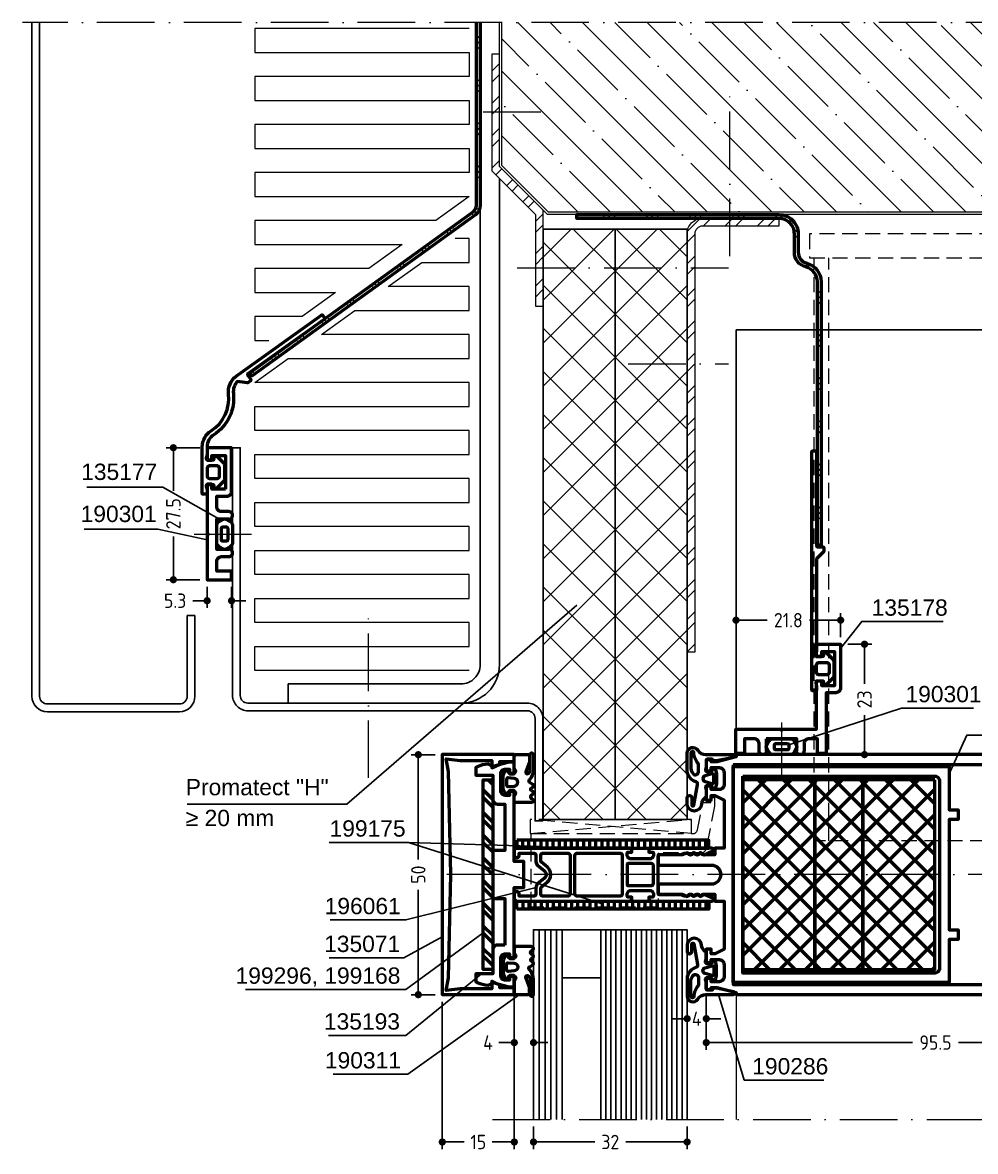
# Model space of a CAD drawing. Header units: millimetres. Extents: x -132 to 172, y -58 to 178.
# Drawn here: x -132.4 to 66.1, y -57.7 to 177.5 of the extents above; entities that cross this region are included whole.
import ezdxf
from ezdxf.enums import TextEntityAlignment as Align

# ---------------------------------------------------------------- set-up
doc = ezdxf.new("R2010")
doc.units = ezdxf.units.MM
for name, pattern in [('ACAD_ISO10W100', [18, 12, -3, 0, -3]), ('AUSGEZOGEN', [0]), ('HIDDEN2', [4.7625, 3.175, -1.5875])]:
    doc.linetypes.add(name, pattern=pattern)
doc.layers.get('0').update_dxf_attribs({"linetype": 'CONTINUOUS'})
doc.layers.get('DEFPOINTS').update_dxf_attribs({"linetype": 'CONTINUOUS'})
for name, color, linetype, lineweight in [('AM_5', 3, 'CONTINUOUS', 25), ('AM_C', 50, 'CONTINUOUS', 50), ('AM_S', 80, 'CONTINUOUS', 50), ('Cent3', 70, 'ACAD_ISO10W100', 18), ('CHide3', 70, 'HIDDEN2', 18), ('Cont2', 2, 'CONTINUOUS', 25), ('Cont3', 70, 'CONTINUOUS', 18), ('Cont4', 10, 'AUSGEZOGEN', 13), ('Cont_ST', 70, 'CONTINUOUS', 18)]:
    doc.layers.add(name, color=color, linetype=linetype, lineweight=lineweight)
doc.styles.add('HBS_DIMTEXTSTYLE', font='isocp.shx')
doc.styles.add('SWISSL', font='swissl.ttf')
doc.dimstyles.new('Konstruktionsschnitt 1-1$0', dxfattribs={"dimtxt": 3, "dimasz": 1.5, "dimexe": 1.5, "dimexo": 1.5, "dimgap": 1.5, "dimtad": 0, "dimdsep": 46, "dimtxsty": 'HBS_DIMTEXTSTYLE', "dimblk": 'PUNKT', "dimcen": 0, "dimclrd": 3, "dimclre": 3, "dimclrt": 2, "dimadec": 1, "dimazin": 2, "dimtfac": 0.7, "dimtofl": 0, "dimtmove": 0, "dimatfit": 3, "dimfxl": 0, "dimtolj": 1, "dimtzin": 0, "dimarcsym": 0})
pattern_1 = [(315, (0, 0), (4.49013, 4.49013), []), (315, (0.561, 0.561), (4.49013, 4.49013), []), (315, (1.1225, 1.1225), (4.49013, 4.49013), [])]
pattern_2 = [(45, (0, 0), (-3.3676, 3.3676), []), (45, (2.245, 0), (-3.3676, 3.3676), [])]

# ---------------------------------------------------------------- blocks, each defined once
blk = doc.blocks.new('PUNKT')
at = {"color": 0, "linetype": 'Continuous'}
blk.add_line((-0.5, 0), (-1, 0), dxfattribs=at)
at = {"color": 0, "linetype": 'Continuous', "const_width": 0.5}
blk.add_lwpolyline([(-0.25, 0, 1), (0.25, 0, 1)], format="xyb", close=True, dxfattribs=at)
blk = doc.blocks.new('*D14')
at = {"layer": 'AM_5', "color": 3, "lineweight": -2, "transparency": 16777216}
for p, q in [((39.49, 48), (44.46, 48)), ((42.96, 46.5), (42.96, 39.75)), ((42.96, 26.5), (42.96, 33.25)), ((39.49, 25), (44.46, 25))]:
    blk.add_line(p, q, dxfattribs=at)
at = {"layer": 'DEFPOINTS', "color": 0, "transparency": 16777216}
for p in [(37.99, 48), (37.99, 25), (42.96, 25)]:
    blk.add_point(p, dxfattribs=at)
at = {"layer": 'AM_5', "color": 3, "lineweight": -2, "transparency": 16777216, "xscale": 1.5, "yscale": 1.5, "zscale": 1.5}
for p, rotation in [((42.96, 48), 90), ((42.96, 25), 270)]:
    blk.add_blockref('PUNKT', p, dxfattribs=dict(at, rotation=rotation))
at = {"layer": 'AM_5', "color": 2, "transparency": 16777216, "insert": (42.96, 36.5), "char_height": 3, "attachment_point": 5, "rotation": 90, "style": 'HBS_DIMTEXTSTYLE'}
blk.add_mtext('\\A1;23', dxfattribs=at)
blk = doc.blocks.new('*D15')
at = {"layer": 'AM_5', "color": 3, "lineweight": -2, "transparency": 16777216}
for p, q in [((16.19, 31.8), (16.19, 54.5)), ((37.99, 49.5), (37.99, 54.5)), ((17.69, 53), (22.7, 53)), ((36.49, 53), (31.47, 53))]:
    blk.add_line(p, q, dxfattribs=at)
at = {"layer": 'DEFPOINTS', "color": 0, "transparency": 16777216}
for p in [(37.99, 53), (37.99, 48), (16.19, 30.3)]:
    blk.add_point(p, dxfattribs=at)
at = {"layer": 'AM_5', "color": 3, "lineweight": -2, "transparency": 16777216, "xscale": 1.5, "yscale": 1.5, "zscale": 1.5, "rotation": 180}
blk.add_blockref('PUNKT', (16.19, 53), dxfattribs=at)
at = {"layer": 'AM_5', "color": 3, "lineweight": -2, "transparency": 16777216, "xscale": 1.5, "yscale": 1.5, "zscale": 1.5}
blk.add_blockref('PUNKT', (37.99, 53), dxfattribs=at)
at = {"layer": 'AM_5', "color": 2, "transparency": 16777216, "insert": (27.09, 53), "char_height": 3, "attachment_point": 5, "style": 'HBS_DIMTEXTSTYLE'}
blk.add_mtext('\\A1;21.8', dxfattribs=at)
blk = doc.blocks.new('*D17')
at = {"layer": 'AM_5', "color": 3, "lineweight": -2, "transparency": 16777216}
for p, q in [((6, -25.27), (6, -31.51)), ((10, -25.27), (10, -31.51)), ((4.5, -30.01), (3, -30.01)), ((11.5, -30.01), (13, -30.01))]:
    blk.add_line(p, q, dxfattribs=at)
at = {"layer": 'DEFPOINTS', "color": 0, "transparency": 16777216}
for p in [(6, -23.77), (10, -23.77), (6, -30.01)]:
    blk.add_point(p, dxfattribs=at)
at = {"layer": 'AM_5', "color": 3, "lineweight": -2, "transparency": 16777216, "xscale": 1.5, "yscale": 1.5, "zscale": 1.5}
blk.add_blockref('PUNKT', (6, -30.01), dxfattribs=at)
at = {"layer": 'AM_5', "color": 3, "lineweight": -2, "transparency": 16777216, "xscale": 1.5, "yscale": 1.5, "zscale": 1.5, "rotation": 180}
blk.add_blockref('PUNKT', (10, -30.01), dxfattribs=at)
at = {"layer": 'AM_5', "color": 2, "transparency": 16777216, "insert": (8, -30.01), "char_height": 3, "attachment_point": 5, "style": 'HBS_DIMTEXTSTYLE'}
blk.add_mtext('\\A1;4', dxfattribs=at)
blk = doc.blocks.new('*D18')
at = {"layer": 'AM_5', "color": 3, "lineweight": -2, "transparency": 16777216}
for p, q in [((-30, -24.9), (-30, -36.49)), ((-26, -24.9), (-26, -36.49)), ((-31.5, -34.99), (-33.22, -34.99)), ((-24.5, -34.99), (-23, -34.99))]:
    blk.add_line(p, q, dxfattribs=at)
at = {"layer": 'DEFPOINTS', "color": 0, "transparency": 16777216}
for p in [(-30, -23.4), (-26, -23.4), (-26, -34.99)]:
    blk.add_point(p, dxfattribs=at)
at = {"layer": 'AM_5', "color": 3, "lineweight": -2, "transparency": 16777216, "xscale": 1.5, "yscale": 1.5, "zscale": 1.5}
blk.add_blockref('PUNKT', (-30, -34.99), dxfattribs=at)
at = {"layer": 'AM_5', "color": 3, "lineweight": -2, "transparency": 16777216, "xscale": 1.5, "yscale": 1.5, "zscale": 1.5, "rotation": 180}
blk.add_blockref('PUNKT', (-26, -34.99), dxfattribs=at)
at = {"layer": 'AM_5', "color": 2, "transparency": 16777216, "insert": (-35.47, -34.99), "char_height": 3, "attachment_point": 5, "style": 'HBS_DIMTEXTSTYLE'}
blk.add_mtext('\\A1;4', dxfattribs=at)
blk = doc.blocks.new('*D19')
at = {"layer": 'AM_5', "color": 3, "lineweight": -2, "transparency": 16777216}
for p, q in [((-30, -24.9), (-30, -57.2)), ((-45, -26.51), (-45, -57.2)), ((-43.5, -55.7), (-40.41, -55.7)), ((-31.5, -55.7), (-34.59, -55.7))]:
    blk.add_line(p, q, dxfattribs=at)
at = {"layer": 'DEFPOINTS', "color": 0, "transparency": 16777216}
for p in [(-30, -23.4), (-45, -25.01), (-30, -55.7)]:
    blk.add_point(p, dxfattribs=at)
at = {"layer": 'AM_5', "color": 3, "lineweight": -2, "transparency": 16777216, "xscale": 1.5, "yscale": 1.5, "zscale": 1.5, "rotation": 180}
blk.add_blockref('PUNKT', (-45, -55.7), dxfattribs=at)
at = {"layer": 'AM_5', "color": 3, "lineweight": -2, "transparency": 16777216, "xscale": 1.5, "yscale": 1.5, "zscale": 1.5}
blk.add_blockref('PUNKT', (-30, -55.7), dxfattribs=at)
at = {"layer": 'AM_5', "color": 2, "transparency": 16777216, "insert": (-37.5, -55.7), "char_height": 3, "attachment_point": 5, "style": 'HBS_DIMTEXTSTYLE'}
blk.add_mtext('\\A1;15', dxfattribs=at)
blk = doc.blocks.new('*D20')
at = {"layer": 'AM_5', "color": 3, "lineweight": -2, "transparency": 16777216}
for p, q in [((-26, -52.5), (-26, -57.2)), ((6, -52.5), (6, -57.2)), ((-24.5, -55.7), (-13.24, -55.7)), ((4.5, -55.7), (-6.76, -55.7))]:
    blk.add_line(p, q, dxfattribs=at)
at = {"layer": 'DEFPOINTS', "color": 0, "transparency": 16777216}
for p in [(-26, -51), (6, -51), (6, -55.7)]:
    blk.add_point(p, dxfattribs=at)
at = {"layer": 'AM_5', "color": 3, "lineweight": -2, "transparency": 16777216, "xscale": 1.5, "yscale": 1.5, "zscale": 1.5, "rotation": 180}
blk.add_blockref('PUNKT', (-26, -55.7), dxfattribs=at)
at = {"layer": 'AM_5', "color": 3, "lineweight": -2, "transparency": 16777216, "xscale": 1.5, "yscale": 1.5, "zscale": 1.5}
blk.add_blockref('PUNKT', (6, -55.7), dxfattribs=at)
at = {"layer": 'AM_5', "color": 2, "transparency": 16777216, "insert": (-10, -55.7), "char_height": 3, "attachment_point": 5, "style": 'HBS_DIMTEXTSTYLE'}
blk.add_mtext('\\A1;32', dxfattribs=at)
blk = doc.blocks.new('*U9')
for p, q in [((0, 30.94), (39.5, 30.94)), ((0, 29.88), (39.5, 29.88)), ((0, 28.82), (39.5, 28.82)), ((0, 27.76), (39.5, 27.76)), ((0, 26.71), (39.5, 26.71)), ((0, 25.65), (39.5, 25.65)), ((0, 24.59), (39.5, 24.59)), ((0, 23.53), (39.5, 23.53)), ((0, 22.47), (39.5, 22.47)), ((0, 21.41), (39.5, 21.41)), ((0, 20.35), (39.5, 20.35)), ((0, 19.29), (39.5, 19.29)), ((0, 18.24), (39.5, 18.24)), ((0, 17.18), (39.5, 17.18)), ((0, 16.12), (39.5, 16.12)), ((0, 15.06), (39.5, 15.06)), ((0, 4.8), (39.5, 4.8)), ((0, 3.6), (39.5, 3.6)), ((0, 2.4), (39.5, 2.4)), ((0, 1.2), (39.5, 1.2))]:
    blk.add_line(p, q)
for points in [[(39.5, 14), (0, 14), (0, 32), (39.5, 32)], [(39.5, 0), (0, 0), (0, 6), (39.5, 6)]]:
    blk.add_lwpolyline(points)
blk.add_lwpolyline([(0, 6), (0, 14), (10, 14), (10, 6)], close=True)
blk = doc.blocks.new('*D21')
at = {"layer": 'AM_5', "color": 3, "lineweight": -2, "transparency": 16777216}
for p, q in [((10, -25.4), (10, -36.49)), ((105.5, -26.5), (105.5, -36.49)), ((11.5, -34.99), (52.98, -34.99)), ((104, -34.99), (62.52, -34.99))]:
    blk.add_line(p, q, dxfattribs=at)
at = {"layer": 'DEFPOINTS', "color": 0, "transparency": 16777216}
for p in [(10, -23.9), (105.5, -25), (10, -34.99)]:
    blk.add_point(p, dxfattribs=at)
at = {"layer": 'AM_5', "color": 3, "lineweight": -2, "transparency": 16777216, "xscale": 1.5, "yscale": 1.5, "zscale": 1.5, "rotation": 180}
blk.add_blockref('PUNKT', (10, -34.99), dxfattribs=at)
at = {"layer": 'AM_5', "color": 3, "lineweight": -2, "transparency": 16777216, "xscale": 1.5, "yscale": 1.5, "zscale": 1.5}
blk.add_blockref('PUNKT', (105.5, -34.99), dxfattribs=at)
at = {"layer": 'AM_5', "color": 2, "transparency": 16777216, "insert": (57.75, -34.99), "char_height": 3, "attachment_point": 5, "style": 'HBS_DIMTEXTSTYLE'}
blk.add_mtext('\\A1;95.5', dxfattribs=at)
blk = doc.blocks.new('*D22')
at = {"layer": 'AM_5', "color": 3, "lineweight": -2, "transparency": 16777216}
for p, q in [((-46.5, 24.98), (-51.5, 24.98)), ((-50, 23.48), (-50, 3.14)), ((-50, -23.51), (-50, -3.17)), ((-46.5, -25.01), (-51.5, -25.01))]:
    blk.add_line(p, q, dxfattribs=at)
at = {"layer": 'DEFPOINTS', "color": 0, "transparency": 16777216}
for p in [(-45, 24.98), (-50, -25.01), (-45, -25.01)]:
    blk.add_point(p, dxfattribs=at)
at = {"layer": 'AM_5', "color": 3, "lineweight": -2, "transparency": 16777216, "xscale": 1.5, "yscale": 1.5, "zscale": 1.5}
for p, rotation in [((-50, 24.98), 90), ((-50, -25.01), 270)]:
    blk.add_blockref('PUNKT', p, dxfattribs=dict(at, rotation=rotation))
at = {"layer": 'AM_5', "color": 2, "transparency": 16777216, "insert": (-50, -0.01), "char_height": 3, "attachment_point": 5, "rotation": 90, "style": 'HBS_DIMTEXTSTYLE'}
blk.add_mtext('\\A1;50', dxfattribs=at)
blk = doc.blocks.new('WI135178')
blk.add_lwpolyline([(6.3, -3.3), (6.3, -0.75), (6.44, -0.75), (6.52, -0.44), (5.93, -0.1, 0.57735), (4.8, -0.75), (4.8, -2.3, -0.414214), (3.8, -3.3), (1.8, -3.3), (1.8, -0.2), (0, -0.2), (0, -5.3), (9.3, -5.3), (9.5, -5.1), (9.7, -5.3), (16.8, -5.3), (16.8, -15.4), (17.8, -15.4), (17.8, -14.4), (20.6, -14.4), (20.6, -21.4), (17.8, -21.4), (17.8, -20.4), (16.8, -20.4), (16.8, -23), (21.8, -23), (21.8, -13.9, 0.414214), (20.8, -12.9), (18.8, -12.9), (18.8, -0.2), (17, -0.2), (17, -3.3), (15.19, -3.3, -0.414214), (14.19, -2.3), (14.19, -0.75, 0.57735), (13.07, -0.1), (12.47, -0.44), (12.55, -0.75), (12.69, -0.75), (12.69, -3.3), (6.3, -3.3)], format="xyb", close=True)
blk = doc.blocks.new('WI190301')
for points in [[(0, -1.76, -0.267949), (-0.5, -2.63), (-1.4, -3.13, -0.267949), (-1.9, -3.13), (-2.8, -2.63, -0.267949), (-3.3, -1.76), (-3.3, 1.76, -0.267949), (-2.8, 2.63), (-1.9, 3.13, -0.267949), (-1.4, 3.13), (-0.5, 2.63, -0.267949), (0, 1.76), (0, -1.76)], [(-1, -1.2, -0.414214), (-1.3, -1.5), (-2, -1.5, -0.414214), (-2.3, -1.2), (-2.3, 1.2, -0.414214), (-2, 1.5), (-1.3, 1.5, -0.414214), (-1, 1.2), (-1, -1.2)]]:
    blk.add_lwpolyline(points, format="xyb", close=True)
blk = doc.blocks.new('B-WI196061')
for points in [[(-5.5, -6, -0.414214), (-5, -5.5), (-4.7, -5.5), (-4.7, -6.2, 0.414214), (-4.4, -6.5), (-4.1, -6.5, 0.414214), (-3.3, -5.7), (-3.3, -1.8, 0.414214), (-4.1, -1), (-4.4, -1, 0.414214), (-4.7, -1.3), (-4.7, -2), (-5, -2, -0.414214), (-5.5, -1.5), (-5.5, 11.2, -0.803179), (-4.93, 11.33), (-4.12, 9.58, -0.314902), (-4.16, 9.36), (-4.44, 9.08, 0.198912), (-4.5, 8.93), (-4.5, 8.67, 0.198912), (-4.44, 8.52), (-4.16, 8.24, -0.414214), (-4.16, 7.96), (-4.44, 7.68, 0.198912), (-4.5, 7.53), (-4.5, 7.27, 0.198912), (-4.44, 7.12), (-4.16, 6.84, -0.414214), (-4.16, 6.56), (-4.44, 6.28, 0.198912), (-4.5, 6.13), (-4.5, 5.56, 0.087489), (-4.49, 5.49), (-4.2, 4.7), (-4.2, 0.3, 0.414214), (-3.9, 0), (3.9, 0, 0.414214), (4.2, 0.3), (4.2, 4.7), (4.49, 5.49, 0.087489), (4.5, 5.56), (4.5, 6.13, 0.198912), (4.44, 6.28), (4.16, 6.56, -0.414214), (4.16, 6.84), (4.44, 7.12, 0.198912), (4.5, 7.27), (4.5, 7.53, 0.198912), (4.44, 7.68), (4.16, 7.96, -0.414214), (4.16, 8.24), (4.44, 8.52, 0.198912), (4.5, 8.67), (4.5, 8.93, 0.198912), (4.44, 9.08), (4.16, 9.36, -0.314902), (4.12, 9.58), (4.93, 11.33, -0.803179), (5.5, 11.2), (5.5, -1.5, -0.414214), (5, -2), (4.7, -2), (4.7, -1.3, 0.414214), (4.4, -1), (4.1, -1, 0.414214), (3.3, -1.8), (3.3, -5.7, 0.414214), (4.1, -6.5), (4.4, -6.5, 0.414214), (4.7, -6.2), (4.7, -5.5), (5, -5.5, -0.414214), (5.5, -6), (5.5, -29.5, -0.414214), (5, -30), (4, -30, -1), (4, -29), (4.5, -29), (4.5, -26, 0.414214), (4, -25.5), (2.72, -25.5, -0.221695), (1.95, -25.14), (0.77, -23.73, 0.466308), (-0.77, -23.73), (-1.95, -25.14, -0.221695), (-2.72, -25.5), (-4, -25.5, 0.414214), (-4.5, -26), (-4.5, -29), (-4, -29, -1), (-4, -30), (-5, -30, -0.414214), (-5.5, -29.5), (-5.5, -6)], [(-2.3, -1.5, -0.414214), (-1.8, -1), (1.8, -1, -0.414214), (2.3, -1.5), (2.3, -6.3, -0.414214), (2.1, -6.5), (-2.1, -6.5, -0.414214), (-2.3, -6.3), (-2.3, -1.5)], [(-4.5, -16.87, 0.414214), (-4, -17.37), (4, -17.37, 0.414214), (4.5, -16.87), (4.5, -8, 0.414214), (4, -7.5), (-4, -7.5, 0.414214), (-4.5, -8), (-4.5, -16.87)], [(-4.5, -24, 0.414214), (-4, -24.5), (-2.95, -24.5, 0.221695), (-2.57, -24.32), (-1.53, -23.09, -0.466308), (1.53, -23.09), (2.57, -24.32, 0.221695), (2.95, -24.5), (4, -24.5, 0.414214), (4.5, -24), (4.5, -18.87, 0.414214), (4, -18.37), (-4, -18.37, 0.414214), (-4.5, -18.87), (-4.5, -24)]]:
    blk.add_lwpolyline(points, format="xyb", close=True)
blk = doc.blocks.new('WI196061')
blk.add_blockref('B-WI196061', (0, 0))
blk = doc.blocks.new('B-WI190286')
for points in [[(-10.2, 0.3, -0.753068), (-7.98, 0.94, 0.258199), (-6.29, 0), (-0.58, 0, -0.903019), (-0.52, -0.6), (-4.06, -1.33), (-4.88, -1.33), (-4.88, -1.13, 0.414214), (-5.08, -0.93), (-5.9, -0.93, 0.414214), (-6.2, -1.23), (-6.2, -2.62), (-6.39, -3.13, 0.520567), (-6.2, -3.4), (-5.2, -3.4, 0.414214), (-4.9, -3.1), (-4.9, -2.95, -0.700208), (-4.55, -2.82), (-4.45, -2.94, -0.176327), (-4.1, -3.9), (-4.1, -6.1, -0.176327), (-4.45, -7.06), (-4.55, -7.18, -0.700207), (-4.9, -7.05), (-4.9, -6.9, 0.414214), (-5.2, -6.6), (-6.2, -6.6, 0.520567), (-6.39, -6.87), (-6.2, -7.39), (-6.2, -8.7, -0.369491), (-6.45, -9, 0.226152), (-7.2, -10.33, -0.974179), (-10.2, -10.25), (-10.2, -9.03, -1), (-9.2, -9.03), (-9.2, -10.55, 0.999969), (-8.8, -10.55), (-8.06, -6.29, 0.508721), (-8.3, -5.69, -0.325108), (-10.2, -3.26), (-10.2, 0.3)], [(-7.8, -2.17, 0.170885), (-7.91, -1.86, -0.152142), (-8.8, 0.4, 1), (-9.4, 0.4), (-9.4, -2.9, 0.241981), (-8.77, -4.14, 0.537319), (-7.8, -3.5), (-7.8, -2.17)], [(-6.44, -5.6), (-4.98, -5.99, 0.493145), (-4.6, -5.7), (-4.6, -4.3, 0.493145), (-4.98, -4.01), (-6.44, -4.4, 0.767327), (-6.44, -5.6)]]:
    blk.add_lwpolyline(points, format="xyb", close=True)
blk = doc.blocks.new('WI190286')
blk.add_blockref('B-WI190286', (0, 0))
blk = doc.blocks.new('WI135177')
blk.add_lwpolyline([(1.5, -8.6), (4.3, -8.6), (4.3, -7.6), (5.3, -7.6), (5.3, -17.8), (5.1, -18), (5.3, -18.2), (5.3, -27.49), (0.2, -27.49), (0.2, -25.69), (3.3, -25.69), (3.3, -23.69, 0.414214), (2.3, -22.69), (0.75, -22.69, -0.57735), (0.1, -21.57), (0.44, -20.97), (0.75, -21.05), (0.75, -21.19), (3.3, -21.19), (3.3, -14.8), (0.75, -14.8), (0.75, -14.94), (0.44, -15.02), (0.1, -14.42, -0.57735), (0.75, -13.3), (2.3, -13.3, 0.414214), (3.3, -12.3), (3.3, -10.1), (1.2, -10.1, -0.414214), (0.2, -9.1), (0.2, 0), (5.3, 0), (5.3, -2.6), (4.3, -2.6), (4.3, -1.6), (1.5, -1.6), (1.5, -8.6)], format="xyb", close=True)
blk = doc.blocks.new('WI190311')
for points in [[(0, 0.3, 0.414214), (0.3, 0), (2.8, 0, 0.414214), (3.2, 0.4), (3.2, 1.54), (2.42, 3.59, -0.786113), (2.9, 3.92, -0.262074), (3.28, 3.28), (3.28, 0, 1), (4, 0), (4, 3.17, 0.174474), (3.15, 5.24, -0.57735), (3.15, 5.76), (3.8, 6.14, 0.57735), (3.8, 6.83), (3.55, 6.97, -0.57735), (3.55, 7.49), (3.8, 7.64, 0.57735), (3.8, 8.33), (3.6, 8.45, -0.56351), (3.59, 9.13), (3.8, 9.25, 0.767327), (3.6, 10), (0.3, 10, 0.414214), (0, 9.7), (0, 8.57, 0.267949), (0.1, 8.4, -0.767327), (-0.1, 7.65), (-0.9, 7.65, -0.414214), (-1.3, 8.05, 0.592453), (-1.61, 8.22, 0.255924), (-2.3, 6.95), (-2.3, 4.55, 0.255924), (-1.61, 3.28, 0.592453), (-1.3, 3.45, -0.414214), (-0.9, 3.85), (-0.1, 3.85, -0.767327), (0.1, 3.1, 0.267949), (0, 2.93), (0, 0.3)], [(-0.03, 4.95), (-1.28, 4.85, -0.438367), (-1.6, 5.15), (-1.6, 6.35, -0.438367), (-1.28, 6.65), (-0.03, 6.55, -0.921414), (-0.03, 4.95)]]:
    blk.add_lwpolyline(points, format="xyb", close=True)
blk = doc.blocks.new('WI135193')
blk.add_lwpolyline([(-2, -14.7), (-3.5, -14.7, 0.414214), (-4.5, -15.7), (-4.5, -20.7), (-8, -20.7), (-8, -22.3), (-7.73, -22.44, 0.116424), (-5.5, -23), (-5.37, -23), (-4.47, -22.49), (-1.06, -23.4), (0, -23.4), (0, -21), (-1, -21), (-1, -22), (-1.8, -22, -0.414214), (-2.8, -21), (-2.8, -17.5, -0.414214), (-1.8, -16.5), (-1, -16.5), (-1, -17.5), (0, -17.5), (0, -2.7), (2, -2.7), (2, 2.7), (0, 2.7), (0, 17.5), (-1, 17.5), (-1, 16.5), (-1.8, 16.5, -0.414214), (-2.8, 17.5), (-2.8, 21, -0.414214), (-1.8, 22), (-1, 22), (-1, 21), (0, 21), (0, 23.4), (-1.06, 23.4), (-4.47, 22.49), (-5.37, 23), (-5.5, 23, 0.116424), (-7.73, 22.44), (-8, 22.3), (-8, 20.7), (-4.5, 20.7), (-4.5, 15.7, 0.414214), (-3.5, 14.7), (-2, 14.7), (-2, 5), (-4.5, 5), (-4.5, 0.2), (-4.3, 0), (-4.5, -0.2), (-4.5, -5), (-2, -5), (-2, -14.7)], format="xyb", close=True)
blk = doc.blocks.new('B-WI13')
blk.add_lwpolyline([(16.2, 25), (16.2, 24.55), (12.29, 23.5), (11, 23.5), (11, 23.9), (10, 23.9), (10, 21.5), (11, 21.5), (11, 22.3), (12.7, 22.3, -0.414214), (13.7, 21.3), (13.7, 18.7, -0.414214), (12.7, 17.7), (11, 17.7), (11, 18.5), (10, 18.5), (10, 15.5), (11, 15.5), (11, 16.5), (11.8, 16.5), (13.7, 15.5), (13.7, 5.5), (11.8, 5.5), (11.8, 4.1), (9.28, 4.1), (8.8, 4.58), (8.32, 4.1), (7.88, 4.1), (7.4, 4.58), (6.92, 4.1), (6.48, 4.1), (6.05, 4.54), (5, 4.1), (0, 4.1), (0, 2), (11, 2, -1), (11, -2), (0, -2), (0, -4.1), (5, -4.1), (6.05, -4.54), (6.48, -4.1), (6.92, -4.1), (7.4, -4.58), (7.88, -4.1), (8.32, -4.1), (8.8, -4.58), (9.28, -4.1), (11.8, -4.1), (11.8, -5.5), (13.7, -5.5), (13.7, -15.5), (11.8, -16.5), (11, -16.5), (11, -15.5), (10, -15.5), (10, -18.5), (11, -18.5), (11, -17.7), (12.7, -17.7, -0.414214), (13.7, -18.7), (13.7, -21.3, -0.414214), (12.7, -22.3), (11, -22.3), (11, -21.5), (10, -21.5), (10, -23.9), (11, -23.9), (11, -23.5), (12.29, -23.5), (16.2, -24.55), (16.2, -25), (105.5, -25), (105.5, 25), (16.2, 25)], format="xyb", close=True)
blk.add_lwpolyline([(15.6, 22.9), (15.6, -22.9), (103.5, -22.9), (103.5, 22.9), (15.6, 22.9)], close=True)
blk = doc.blocks.new('WI196068')
h = blk.add_hatch()
h.set_pattern_fill('ANSI32', color=256, scale=0.35, style=0)
h.paths.add_polyline_path([(-19.75, -4.5), (19.75, -4.5), (19.75, -6.5), (-19.75, -6.5)])
blk.add_lwpolyline([(-19.75, -4.5), (19.75, -4.5), (19.75, -6.5), (-19.75, -6.5), (-19.75, -4.5)])
blk = doc.blocks.new('WI199180')
blk.add_lwpolyline([(-22.5, 0), (-22.5, 45), (-13.5, 45), (-13.5, 46.9), (-11.5, 46.9), (-11.5, 45), (11.5, 45), (11.5, 46.9), (13.5, 46.9), (13.5, 45), (22.5, 45), (22.5, 0), (-22.5, 0)], close=True)
blk.add_lwpolyline([(-20.5, 2), (-20.5, 42, -0.414214), (-19.5, 43), (19.5, 43, -0.414214), (20.5, 42), (20.5, 2), (-20.5, 2)], format="xyb", close=True)
blk = doc.blocks.new('WI135071')
blk.add_lwpolyline([(-13.2, 0), (-13.7, 21.51), (-14.17, 24.15), (-11.34, 23.8), (-4.7, 23.8), (-4.7, 22.23), (-3, 23.02), (-3, 23.6), (0, 23.6), (0, 25), (-15, 25), (-15, -25), (0, -25), (0, -23.6), (-3, -23.6), (-3, -23.02), (-4.7, -22.23), (-4.7, -23.8), (-11.34, -23.8), (-14.17, -24.15), (-13.7, -21.51), (-13.2, 0)], close=True)
blk = doc.blocks.new('*X28')
at = {"color": 0}
for p, q in [((1.27, 0), (1.27, 1.7)), ((2.54, 0), (2.54, 1.7)), ((3.81, 0), (3.81, 1.7)), ((5.08, 0), (5.08, 1.7)), ((6.35, 0), (6.35, 1.7)), ((7.62, 0), (7.62, 1.7)), ((8.89, 0), (8.89, 1.7)), ((10.16, 0), (10.16, 1.7)), ((11.43, 0), (11.43, 1.7)), ((12.7, 0), (12.7, 1.7)), ((13.97, 0), (13.97, 1.7)), ((15.24, 0), (15.24, 1.7)), ((16.51, 0), (16.51, 1.7)), ((17.78, 0), (17.78, 1.7)), ((19.05, 0), (19.05, 1.7)), ((20.32, 0), (20.32, 1.7)), ((21.59, 0), (21.59, 1.7)), ((22.86, 0), (22.86, 1.7)), ((24.13, 0), (24.13, 1.7)), ((25.4, 0), (25.4, 1.7)), ((26.67, 0), (26.67, 1.7)), ((27.94, 0), (27.94, 1.7)), ((29.21, 0), (29.21, 1.7)), ((30.48, 0), (30.48, 1.7)), ((31.75, 0), (31.75, 1.7)), ((33.02, 0), (33.02, 1.7)), ((34.29, 0), (34.29, 1.7)), ((35.56, 0), (35.56, 1.7)), ((36.83, 0), (36.83, 1.7)), ((38.1, 0), (38.1, 1.7)), ((39.37, 0), (39.37, 1.7))]:
    blk.add_line(p, q, dxfattribs=at)
blk = doc.blocks.new('WI199175')
blk.add_lwpolyline([(0, 1.7), (0, 0), (40, 0), (40, 1.7)], close=True)
at = {"linetype": 'CONTINUOUS'}
blk.add_blockref('*X28', (0, 0), dxfattribs=at)
blk = doc.blocks.new('*D32')
at = {"layer": 'AM_5', "color": 3, "lineweight": -2, "transparency": 16777216}
for p, q in [((-95.5, 88.93), (-102.53, 88.93)), ((-101.03, 87.43), (-101.03, 79.93)), ((-101.03, 62.94), (-101.03, 70.43)), ((-95.5, 61.44), (-102.53, 61.44))]:
    blk.add_line(p, q, dxfattribs=at)
at = {"layer": 'DEFPOINTS', "color": 0, "transparency": 16777216}
for p in [(-101.03, 88.93), (-94, 88.93), (-94, 61.44)]:
    blk.add_point(p, dxfattribs=at)
at = {"layer": 'AM_5', "color": 3, "lineweight": -2, "transparency": 16777216, "xscale": 1.5, "yscale": 1.5, "zscale": 1.5}
for p, rotation in [((-101.03, 88.93), 90), ((-101.03, 61.44), 270)]:
    blk.add_blockref('PUNKT', p, dxfattribs=dict(at, rotation=rotation))
at = {"layer": 'AM_5', "color": 2, "transparency": 16777216, "insert": (-101.03, 75.18), "char_height": 3, "attachment_point": 5, "rotation": 90, "style": 'HBS_DIMTEXTSTYLE'}
blk.add_mtext('\\A1;27.5', dxfattribs=at)
blk = doc.blocks.new('*D33')
at = {"layer": 'AM_5', "color": 3, "lineweight": -2, "transparency": 16777216}
for p, q in [((-94, 59.94), (-94, 55.56)), ((-88.9, 59.94), (-88.9, 55.56)), ((-95.5, 57.06), (-97, 57.06)), ((-87.4, 57.06), (-85.9, 57.06))]:
    blk.add_line(p, q, dxfattribs=at)
at = {"layer": 'DEFPOINTS', "color": 0, "transparency": 16777216}
for p in [(-94, 61.44), (-88.9, 61.44), (-94, 57.06)]:
    blk.add_point(p, dxfattribs=at)
at = {"layer": 'AM_5', "color": 3, "lineweight": -2, "transparency": 16777216, "xscale": 1.5, "yscale": 1.5, "zscale": 1.5}
blk.add_blockref('PUNKT', (-94, 57.06), dxfattribs=at)
at = {"layer": 'AM_5', "color": 3, "lineweight": -2, "transparency": 16777216, "xscale": 1.5, "yscale": 1.5, "zscale": 1.5, "rotation": 180}
blk.add_blockref('PUNKT', (-88.9, 57.06), dxfattribs=at)
at = {"layer": 'AM_5', "color": 2, "transparency": 16777216, "insert": (-100.66, 57.06), "char_height": 3, "attachment_point": 5, "style": 'HBS_DIMTEXTSTYLE'}
blk.add_mtext('\\A1;5.3', dxfattribs=at)

msp = doc.modelspace()

# ---------------------------------------------------------------- hatches: boundary and pattern name
at = {"layer": 'AM_S'}
h = msp.add_hatch(dxfattribs=at)
h.set_pattern_fill('ANSI37', color=256, scale=30, angle=-90, style=0)
h.set_pattern_definition([(315, (-171.9634, 101.15), (2.65165, 2.65165), []), (45, (-171.9634, 101.15), (-2.65165, 2.65165), [])])
h.paths.add_polyline_path([(57.6, 19.75), (42.6, 19.75), (42.6, -19.75), (57.6, -19.75)])
h.paths.add_polyline_path([(42.6, 19.75), (32.6, 19.75), (32.6, -19.75), (42.6, -19.75)])
h.paths.add_polyline_path([(32.6, 19.75), (17.6, 19.75), (17.6, -19.75), (32.6, -19.75)])
h = msp.add_hatch(dxfattribs=at)
h.set_pattern_fill('ANSI37', color=256, scale=30, angle=-90, style=0)
h.paths.add_polyline_path([(32.6, -19.75), (32.6, 19.75), (42.6, 19.75), (42.6, -19.75)])
h = msp.add_hatch(dxfattribs=at)
h.set_pattern_fill('ANSI37', color=256, scale=30, angle=-90, style=0)
h.paths.add_polyline_path([(42.6, -19.75), (42.6, 19.75), (57.6, 19.75), (57.6, -19.75)])
at = {"layer": 'Cont3'}
h = msp.add_hatch(dxfattribs=at)
h.set_pattern_fill('PLAST,_I', color=256, angle=315, style=2)
h.set_pattern_definition(pattern_1)
h.paths.add_polyline_path([(-38.096, 137.45, 0.2410181), (-37.1, 139.396), (-37.1, 177.5), (-37.9, 177.5), (-37.9, 139.396, -0.2410181), (-38.564, 138.099), (-69.567, 115.742, -0.0014838), (-69.568, 115.741), (-69.568, 115.741), (-85.098, 104.542), (-84.63, 103.893)])
h = msp.add_hatch(dxfattribs=at)
h.set_pattern_fill('ANSI35', color=256, scale=1.5005, angle=90, style=0)
h.paths.add_polyline_path([(-32.6, 177.5), (-32.6, 147.707), (-22.892, 138), (163.559, 138), (163.559, 177.5)])
h = msp.add_hatch(dxfattribs=at)
h.set_pattern_fill('PLAST,_I', color=256, angle=315, style=2)
h.set_pattern_definition(pattern_1)
edge = h.paths.add_edge_path()
edge.add_line((25.143, 136.7), (-16.955, 136.7))
edge.add_line((-16.955, 136.7), (-16.955, 137.5))
edge.add_line((-16.955, 137.5), (25.143, 137.5))
edge.add_arc((25.143, 133.5), 4, 0, 90, ccw=False)
edge.add_line((29.143, 133.5), (29.143, 129.682))
edge.add_arc((31.543, 129.682), 2.4, 180, 255.52249)
edge.add_arc((29.943, 123.486), 4, 0, 75.52249, ccw=False)
edge.add_line((33.943, 123.486), (33.943, 68.619))
edge.add_line((33.943, 68.619), (33.143, 68.619))
edge.add_line((33.143, 68.619), (33.143, 123.486))
edge.add_arc((29.943, 123.486), 3.2, 360, 435.52249)
edge.add_arc((31.543, 129.682), 3.2, 180, 255.52249, ccw=False)
edge.add_line((28.343, 129.682), (28.343, 133.5))
edge.add_arc((25.143, 133.5), 3.2, 360, 450)
h = msp.add_hatch(dxfattribs=at)
h.set_pattern_fill('ANSI37', color=256, scale=2, angle=-3e-14, style=0)
h.paths.add_polyline_path([(-24, 11.5), (-9, 11.5), (-9, 134.492), (-24, 134.492)])
h = msp.add_hatch(dxfattribs=at)
h.set_pattern_fill('ANSI37', color=256, scale=2, angle=-3e-14, style=0)
h.paths.add_polyline_path([(-9, 11.5), (6, 11.5), (6, 134.492), (-9, 134.492)])
at = {"layer": 'Cont4'}
h = msp.add_hatch(dxfattribs=at)
h.set_pattern_fill('ANSI32,_I', color=256, scale=0.5, style=2)
h.set_pattern_definition(pattern_2)
h.paths.add_polyline_path([(-25.6, 137.538), (-25.6, 126.4), (-24, 126.4), (-24, 138.4), (-33.1, 147.5), (-33.1, 158.92), (-34.7, 158.92), (-34.7, 146.637)])
h.paths.add_polyline_path([(-25.6, 118.4), (-24, 118.4), (-24, 126.4), (-25.6, 126.4)])
h.paths.add_polyline_path([(-33.1, 170.92), (-34.7, 170.92), (-34.7, 158.92), (-33.1, 158.92)])
h = msp.add_hatch(dxfattribs=at)
h.set_pattern_fill('ANSI32,_I', color=256, scale=0.5, style=2)
h.set_pattern_definition(pattern_2)
edge = h.paths.add_edge_path()
edge.add_arc((9.2, 133.5), 1.6, 90, 180)
edge.add_line((7.6, 133.5), (7.6, 46.357))
edge.add_line((7.6, 46.357), (6, 46.357))
edge.add_line((6, 46.357), (6, 133.5))
edge.add_arc((9.2, 133.5), 3.2, 90, 180, ccw=False)
edge.add_line((9.2, 136.7), (25.143, 136.7))
edge.add_line((25.143, 136.7), (25.143, 135.1))
edge.add_line((25.143, 135.1), (9.2, 135.1))

# ---------------------------------------------------------------- linework, layer by layer
at = {"layer": 'AM_5'}
msp.add_line((-52.036, 6.714), (-24.178, 5.867), dxfattribs=at)
for points in [[(-91.05, 73.818), (-103.21, 80.716), (-119.05, 80.716)], [(-94, 69.764), (-104.294, 71.952), (-119.59, 71.952)], [(-16.962, 56.132), (-64.857, 14.67), (-98.16, 14.67)], [(37.986, 47.14), (42.378, 52.736), (59.358, 52.736)], [(27.179, 27.028), (50.671, 34.703), (65.649, 34.703)], [(60.6, 21.028), (64.293, 29.078), (81.048, 29.078)], [(-11.92, -5.997), (-52.036, 6.714), (-68.553, 6.714)], [(-25.188, -2.648), (-52.574, -9.445), (-68.382, -9.445)], [(-36.5, -12.111), (-52.586, -23.936), (-85.971, -23.936)], [(-45, -12.969), (-52.989, -17.321), (-68.59, -17.321)], [(-36.818, -20.7), (-52.574, -33.488), (-68.699, -33.488)], [(-28.94, -25), (-52.16, -41.572), (-67.76, -41.572)], [(12.524, -24.998), (17.914, -42.816), (34.498, -42.816)]]:
    msp.add_lwpolyline(points, dxfattribs=at)
at = {"layer": 'AM_C'}
for points in [[(-37.1, 177.5), (-37.1, 139.396, -0.2410181), (-38.096, 137.45), (-84.63, 103.893), (-85.098, 104.542), (-38.564, 138.099, 0.2410181), (-37.9, 139.396), (-37.9, 177.5)], [(-91.9, 85.129), (-93.5, 85.129, 0.414214), (-94, 84.629), (-94, 83.029, 0.414214), (-93.5, 82.529), (-91.9, 82.529, 0.414214), (-91.4, 83.029), (-91.4, 84.629, 0.414214), (-91.9, 85.129)]]:
    msp.add_lwpolyline(points, format="xyb", dxfattribs=at)
for points in [[(25.143, 136.7), (-16.955, 136.7), (-16.955, 137.5), (25.143, 137.5, -0.4142136), (29.143, 133.5), (29.143, 129.682, 0.3419987), (30.943, 127.359, -0.3419987), (33.943, 123.486), (33.943, 68.619), (33.143, 68.619), (33.143, 123.486, 0.3419987), (30.743, 126.584, -0.3419987), (28.343, 129.682), (28.343, 133.5, 0.4142136)], [(-85.499, 104.324, 0.414214), (-85.545, 104.045), (-84.904, 103.151, -0.414214), (-84.95, 102.872), (-85.533, 102.454, -0.198912), (-85.683, 102.419), (-87.646, 102.743, 0.2325765), (-88.53, 100.247, -0.2870588), (-92.617, 91.619, 0.2509738), (-94, 89.146), (-94, 88.929), (-94, 87.515), (-94.19, 86.807, 0.493145), (-93.9, 86.429), (-92.6, 86.429), (-92.445, 87.007, -0.57735), (-91.943, 87.141), (-90.634, 85.832, -0.198912), (-90.4, 85.266), (-90.4, 82.392, -0.198912), (-90.634, 81.826), (-91.943, 80.517, -0.57735), (-92.445, 80.651), (-92.6, 81.229), (-93.9, 81.229, 0.493145), (-94.19, 80.851), (-94, 80.143), (-94, 79.429, -0.414213), (-94.2, 79.229), (-94.8, 79.229, -0.414214), (-95, 79.429), (-95, 89.146, -0.252146), (-93.156, 92.461, 0.2870627), (-89.523, 100.131, -0.2693036), (-87.924, 103.816), (-70.15, 116.554, -0.414214), (-69.871, 116.508), (-69.522, 116.02, -0.414214), (-69.568, 115.741)], [(32.986, 46.586), (32.796, 45.878, 0.4931454), (33.086, 45.5), (34.386, 45.5), (34.54, 46.078, -0.5773503), (35.042, 46.212), (36.351, 44.903, -0.1989124), (36.586, 44.337), (36.586, 41.463, -0.1989124), (36.351, 40.897), (35.042, 39.588, -0.5773503), (34.54, 39.722), (34.386, 40.3), (33.086, 40.3, 0.4931454), (32.796, 39.922), (32.986, 39.214), (32.986, 38.5, -0.4142136), (32.786, 38.3), (32.186, 38.3, -0.4142136), (31.986, 38.5), (31.986, 88.1, -0.4142136), (32.186, 88.3), (32.786, 88.3, -0.4142136), (32.986, 88.1), (32.986, 68.5, 0.4142136), (33.186, 68.3), (34.286, 68.3, -0.4142136), (34.486, 68.1), (34.486, 67.383, -0.1989124), (34.427, 67.241), (33.044, 65.859, 0.1989124), (32.986, 65.717), (32.986, 46.586)], [(32.986, 43.7, -0.4142136), (33.486, 44.2), (35.086, 44.2, -0.4142136), (35.586, 43.7), (35.586, 42.1, -0.4142136), (35.086, 41.6), (33.486, 41.6, -0.4142136), (32.986, 42.1), (32.986, 43.7)]]:
    msp.add_lwpolyline(points, format="xyb", close=True, dxfattribs=at)
at = {"layer": 'AM_S'}
for points in [[(32.6, 19.75), (17.6, 19.75), (17.6, -19.75), (32.6, -19.75)], [(42.6, 19.75), (32.6, 19.75), (32.6, -19.75), (42.6, -19.75)], [(57.6, 19.75), (42.6, 19.75), (42.6, -19.75), (57.6, -19.75)]]:
    msp.add_lwpolyline(points, close=True, dxfattribs=at)
at = {"layer": 'Cent3'}
for p, q in [((166.559, 177.5), (-132.441, 177.5)), ((-36.5, 158.92), (-24.5, 158.92)), ((-29.4, 126.4), (14.6, 126.4)), ((-6.259, 106.4), (14.6, 106.4)), ((94.64, 0), (-46.898, 0)), ((-34.554, -51), (114.394, -51))]:
    msp.add_line(p, q, dxfattribs=at)
for points in [[(14.919, 128.868), (14.919, 164.301)], [(-96.717, 70.934), (-84.717, 70.934)], [(-60.397, 20.132), (-60.397, 55.565)], [(25.681, 31.7), (25.681, 20.3)]]:
    msp.add_lwpolyline(points, dxfattribs=at)
at = {"layer": 'CHide3'}
for p, q in [((6.887, 8.534), (-26.707, 11.5)), ((101.5, 7.02), (32.5, 7.02))]:
    msp.add_line(p, q, dxfattribs=at)
for points in [[(31.5, 128.5), (141.5, 128.5), (141.5, 133.5), (31.5, 133.5), (31.5, 128.5), (31.5, 128.5)], [(32.5, 7.02), (32.5, 128.5)], [(35.5, 7.02), (35.5, 128.5)], [(6.887, 8.534), (6.887, 11.5), (-26.707, 11.5), (-26.707, 8.534), (6.887, 11.5)]]:
    msp.add_lwpolyline(points, dxfattribs=at)
msp.add_lwpolyline([(-26.5, 8.534), (7.174, 8.534), (7.174, 8.534, 0.359132), (8.156, 9.343), (9.267, 14.872), (9.299, 15.034), (10.918, 15.034), (11.103, 16.086), (11.699, 16.034), (11.699, 14.278), (9.926, 5.343, -0.359132), (8.945, 4.534), (0, 4.534), (0, -6.766), (-26.5, -6.766)], format="xyb", close=True, dxfattribs=at)
at = {"layer": 'Cont2'}
for p, q in [((-130.511, 37.164), (-130.511, 177.5)), ((-128.895, 177.5), (-128.895, 37.164)), ((-9, 11.5), (-9, 134.492)), ((16.2, 113.5), (16.2, 25)), ((16.2, 113.5), (105.639, 113.5)), ((-96.537, 53.975), (-98.153, 53.975)), ((-98.153, 53.975), (-98.153, 37.164)), ((-96.537, 37.164), (-96.537, 53.975)), ((-99.769, 35.548), (-127.278, 35.548)), ((-127.278, 33.932), (-99.769, 33.932))]:
    msp.add_line(p, q, dxfattribs=at)
msp.add_lwpolyline([(-37.1, 177.5), (-37.1, 43.732, -0.4142136), (-41.1, 39.732), (-77.1, 39.732), (-77.1, 35.732), (-41.1, 35.732, 0.4142136), (-33.1, 43.732), (-33.1, 145.037)], format="xyb", dxfattribs=at)
msp.add_lwpolyline([(6, 134.492), (6, 11.5), (-24, 11.5), (-24, 134.492), (-10, 134.492)], close=True, dxfattribs=at)
msp.add_lwpolyline([(-25.666, 32.532, 0.4142136), (-27.266, 34.132), (-85.5, 34.132, -0.4142136), (-88.7, 37.332), (-88.7, 88.929), (-87.1, 88.929), (-87.1, 37.332, 0.4142136), (-85.5, 35.732), (-27.266, 35.732, -0.4142136), (-24.066, 32.532), (-24.066, 11.177), (-25.666, 11.177)], format="xyb", close=True, dxfattribs=at)
for centre, radius, start, end in [((-127.278, 37.164), 3.232, 180, 270), ((-127.278, 37.164), 1.616, 180, 270), ((-99.769, 37.164), 1.616, 270, 0), ((-99.769, 37.164), 3.232, 270, 0)]:
    msp.add_arc(centre, radius, start, end, dxfattribs=at)
at = {"layer": 'Cont3'}
msp.add_line((16.2, -25), (16.2, -51), dxfattribs=at)
for points in [[(-39.419, 176.244), (-84.067, 176.244), (-84.067, 171.244), (-39.419, 171.244), (-39.419, 166.244), (-84.067, 166.244), (-84.067, 161.244), (-39.419, 161.244), (-39.419, 156.244), (-84.067, 156.244), (-84.067, 151.244), (-39.419, 151.244), (-39.419, 146.244), (-84.067, 146.244), (-84.067, 141.244), (-39.419, 141.244), (-46.374, 136.244), (-84.067, 136.244), (-84.067, 131.244), (-53.328, 131.244), (-60.283, 126.244), (-84.067, 126.244), (-84.067, 121.244), (-67.238, 121.244), (-74.193, 116.244), (-84.067, 116.244), (-84.067, 111.244), (-81.148, 111.244)], [(-39.419, 42.546), (-84.067, 42.546), (-84.067, 47.546), (-39.419, 47.546), (-39.419, 52.546), (-84.067, 52.546), (-84.067, 57.546), (-39.419, 57.546), (-39.419, 62.546), (-84.067, 62.546), (-84.067, 67.546), (-39.419, 67.546), (-39.419, 72.546), (-84.067, 72.546), (-84.067, 77.546), (-39.419, 77.546), (-39.419, 82.546), (-84.067, 82.546), (-84.067, 87.546), (-39.419, 87.546), (-39.419, 92.546), (-84.067, 92.546), (-84.067, 97.546), (-39.419, 97.546), (-39.419, 102.546), (-84.067, 102.546), (-77.112, 107.546), (-39.419, 107.546), (-39.419, 112.546), (-70.157, 112.546), (-63.203, 117.546), (-39.419, 117.546), (-39.419, 122.546), (-56.248, 122.546), (-49.293, 127.546), (-39.419, 127.546), (-39.419, 132.546), (-42.338, 132.546)]]:
    msp.add_lwpolyline(points, dxfattribs=at)
msp.add_lwpolyline([(-24, 118.4), (-24, 138.4), (-33.1, 147.5), (-33.1, 170.92), (-34.7, 170.92), (-34.7, 146.637), (-25.6, 137.538), (-25.6, 118.4)], close=True, dxfattribs=at)
msp.add_lwpolyline([(9.2, 135.1, 0.4142136), (7.6, 133.5), (7.6, 46.357), (6, 46.357), (6, 133.5, -0.4142136), (9.2, 136.7), (25.143, 136.7), (25.143, 135.1)], format="xyb", close=True, dxfattribs=at)
at = {"layer": 'Cont_ST'}
for points in [[(163.559, 137.5), (-23.1, 137.5), (-33.1, 147.5), (-33.1, 177.5)], [(163.559, 138), (-22.892, 138), (-32.6, 147.707), (-32.6, 177.5)]]:
    msp.add_lwpolyline(points, dxfattribs=at)

# ---------------------------------------------------------------- block references
at = {"layer": 'AM_C'}
for name, p, rotation in [('WI190301', (-92, 70.939), 180), ('WI190301', (25.681, 28.3), 90), ('WI196068', (-30, 0), 270)]:
    msp.add_blockref(name, p, dxfattribs=dict(at, rotation=rotation))
for name, p in [('WI190286', (16.2, 25)), ('WI199175', (-29.5, 5.5)), ('WI190311', (-30, -25))]:
    msp.add_blockref(name, p, dxfattribs=at)
at = {"layer": 'AM_C', "xscale": -1}
for name, p, rotation in [('WI190311', (-30, 25), 180), ('WI196061', (0, 0), 270), ('WI199175', (-29.5, -5.5), 180), ('WI190286', (16.2, -25), 180)]:
    msp.add_blockref(name, p, dxfattribs=dict(at, rotation=rotation))
at = {"layer": 'AM_S', "xscale": -1}
msp.add_blockref('WI135177', (-88.7, 88.929), dxfattribs=at)
at = {"layer": 'AM_S', "xscale": -1, "rotation": 180}
msp.add_blockref('WI135178', (16.186, 25), dxfattribs=at)
at = {"layer": 'AM_S'}
for name, p in [('WI135071', (-30, 0)), ('B-WI13', (0, 0)), ('WI135193', (-30, 0))]:
    msp.add_blockref(name, p, dxfattribs=at)
at = {"layer": 'AM_S', "rotation": 270}
msp.add_blockref('WI199180', (15.6, 0), dxfattribs=at)
at = {"layer": 'Cont2', "rotation": 270}
msp.add_blockref('*U9', (-26, -11.5), dxfattribs=at)

# ---------------------------------------------------------------- texts
at = {"layer": 'AM_5', "color": 2, "style": 'SWISSL'}
for s, p in [('135177', (-104.385, 82.216)), ('190301', (-104.495, 73.452)), ('196061', (-53.661, -8.245)), ('135071', (-53.773, -16.121)), ('199296, 199168', (-53.731, -22.736)), ('135193', (-53.818, -32.288)), ('190311', (-53.611, -40.372))]:
    msp.add_text(s, height=3.4, dxfattribs=at).set_placement(p, align=Align.RIGHT)
for s, p in [('135178', (44.451, 53.936)), ('190301', (51.5, 35.903)), ('Promatect "H"', (-98.442, 16.528)), ('≥ 20 mm', (-98.442, 10.105)), ('199175', (-68.484, 7.914)), ('190286', (19.573, -41.616))]:
    msp.add_text(s, height=3.4, dxfattribs=at).set_placement(p)

# ---------------------------------------------------------------- dimensions: what is measured, and where the dimension line sits
at = {"layer": 'AM_5'}
dim = msp.add_linear_dim(base=(-101.026, 88.929), p1=(-94, 61.439), p2=(-94, 88.929), angle=90, text='27.5', dimstyle='Konstruktionsschnitt 1-1$0', dxfattribs=at)
dim.commit()
dim.dimension.update_dxf_attribs({"geometry": '*D32', "text_midpoint": (-101.026, 75.184)})
dim = msp.add_linear_dim(base=(-94, 57.062), p1=(-88.9, 61.439), p2=(-94, 61.439), text='5.3', dimstyle='Konstruktionsschnitt 1-1$0', dxfattribs=at)
dim.commit()
dim.dimension.update_dxf_attribs({"geometry": '*D33', "text_midpoint": (-100.662, 57.062)})
for base, p1, p2, picture, middle in [((37.986, 53), (16.186, 30.3), (37.986, 48), '*D15', (27.086, 53)), ((-26, -34.99), (-30, -23.4), (-26, -23.4), '*D18', (-35.471, -34.99)), ((6, -30.008), (10, -23.773), (6, -23.773), '*D17', (8, -30.008)), ((10, -34.99), (105.5, -25), (10, -23.9), '*D21', (57.75, -34.99))]:
    dim = msp.add_linear_dim(base=base, p1=p1, p2=p2, dimstyle='Konstruktionsschnitt 1-1$0', dxfattribs=at)
    dim.commit()
    dim.dimension.update_dxf_attribs({"geometry": picture, "text_midpoint": middle, "dimtype": 160})
for base, p1, p2, picture, middle in [((42.958, 25), (37.986, 48), (37.986, 25), '*D14', (42.958, 36.5)), ((-50, -25.014), (-45, 24.984), (-45, -25.014), '*D22', (-50, -0.015))]:
    dim = msp.add_linear_dim(base=base, p1=p1, p2=p2, angle=90, dimstyle='Konstruktionsschnitt 1-1$0', dxfattribs=at)
    dim.commit()
    dim.dimension.update_dxf_attribs({"geometry": picture, "text_midpoint": middle, "dimtype": 160})
for base, p1, p2, picture, middle in [((-30, -55.695), (-45, -25.014), (-30, -23.4), '*D19', (-37.5, -55.695)), ((6, -55.695), (-26, -51), (6, -51), '*D20', (-10, -55.695))]:
    dim = msp.add_linear_dim(base=base, p1=p1, p2=p2, dimstyle='Konstruktionsschnitt 1-1$0', dxfattribs=at)
    dim.commit()
    dim.dimension.update_dxf_attribs({"geometry": picture, "text_midpoint": middle})

doc.saveas('drawing.dxf')
